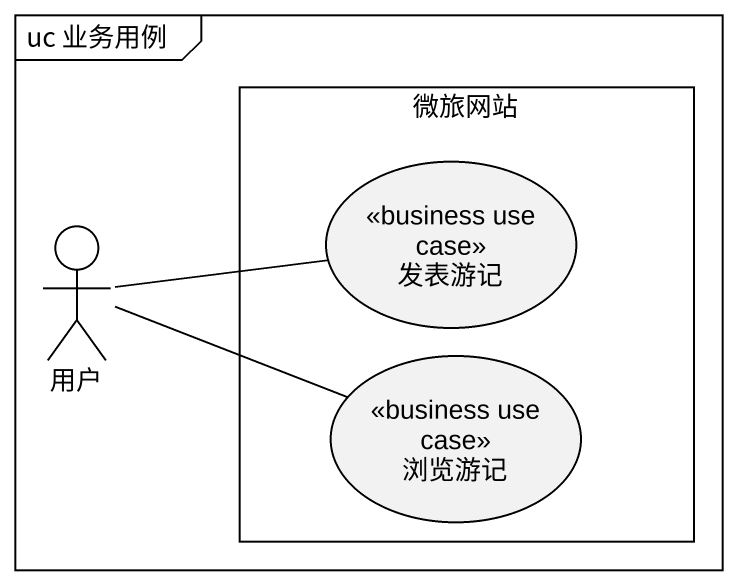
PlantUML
@startuml
mainframe uc 业务用例
rectangle 微旅网站 {
  usecase 发表游记 <<business use case>>
  usecase 浏览游记 <<business use case>>
}
actor 用户
用户 -right- 发表游记
用户 -right- 浏览游记
@enduml
